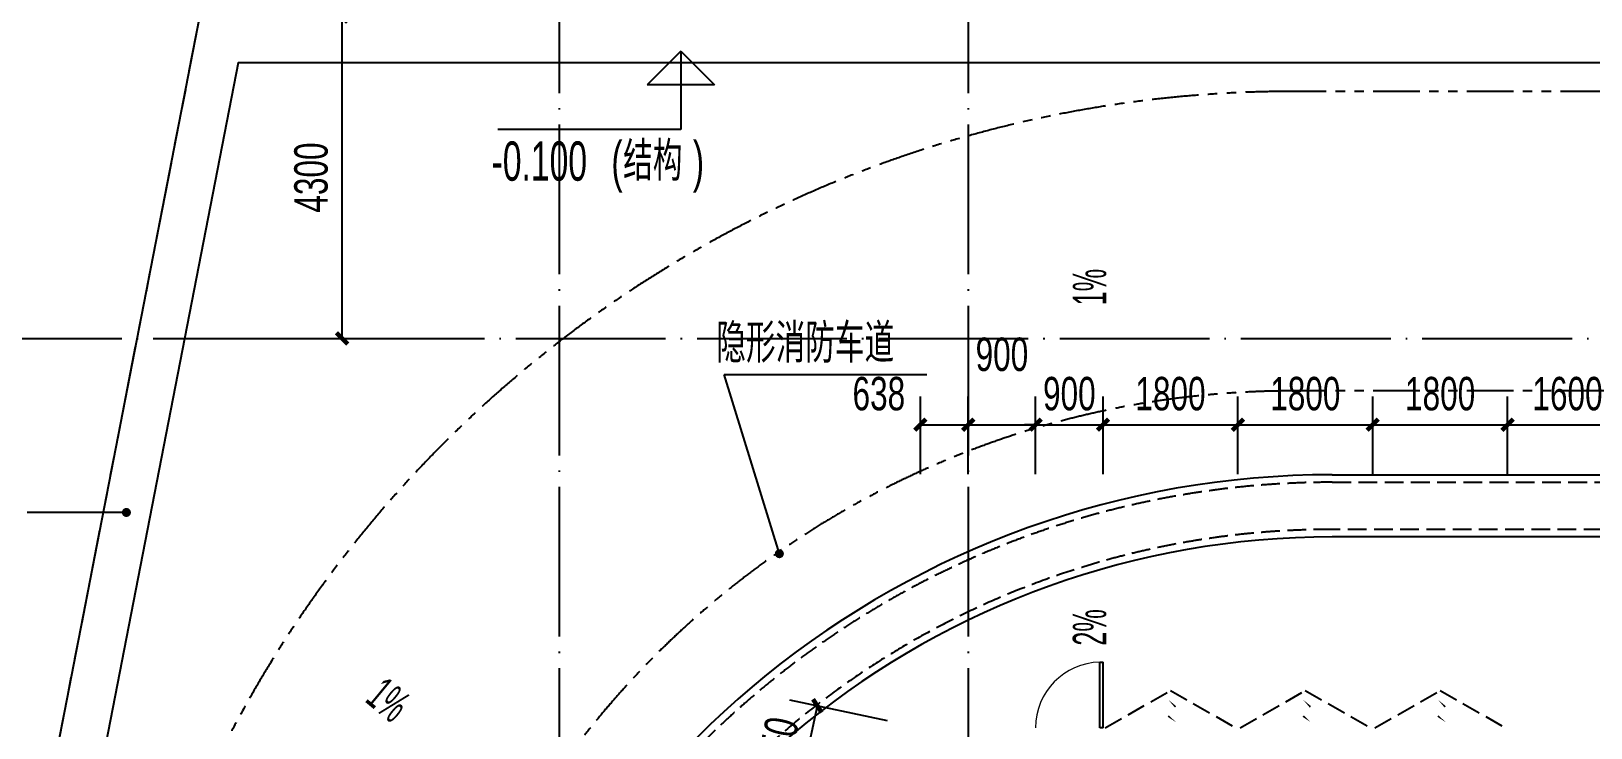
# Model space of a CAD drawing. Extents: x -409435 to 356702, y -107829 to 330904.
# Drawn here: x -7109 to 13711, y 26600 to 35905 of the extents above; entities that cross this region are included whole.
import ezdxf
from ezdxf.xclip import XClip

# ---------------------------------------------------------------- set-up
doc = ezdxf.new("R2010")
doc.units = 0
doc.header["$LTSCALE"] = 1000
doc.header["$MEASUREMENT"] = 0
doc.header["$XCLIPFRAME"] = 0
for name, pattern in [('104-14# 核心筒$0$DOTE', [2.42, 2, -0.2, 0.02, -0.2]), ('14#楼幕墙$0$DASH', [0.35, 0.25, -0.1]), ('X-104 14#平面$0$DASH', [0.35, 0.25, -0.1]), ('X-104 14#平面$0$PHANTOM2', [1.25, 0.625, -0.125, 0.125, -0.125, 0.125, -0.125])]:
    doc.linetypes.add(name, pattern=pattern)
for name, color, linetype in [('01-标注_尺寸', 124, 'Continuous'), ('01-标注_符号', 200, 'Continuous'), ('02-TEXT_标注', 130, 'Continuous'), ('104-14# 核心筒$0$A_AXIS-轴线', 36, '104-14# 核心筒$0$DOTE'), ('14#楼幕墙$0$A-C_玻璃幕墙', 140, 'Continuous'), ('14#楼幕墙$0$A-C_窗', 140, 'Continuous'), ('X-104 14#平面$0$01-标注_标高', 200, 'Continuous'), ('X-104 14#平面$0$01-标注_符号', 200, 'Continuous'), ('X-104 14#平面$0$02-TEXT_标注', 130, 'Continuous'), ('X-104 14#平面$0$A-O_屋面', 201, 'Continuous'), ('X-104 14#平面$0$A-O_散水', 134, 'Continuous'), ('X-104 14#平面$0$A-SUR_吊顶', 40, 'Continuous')]:
    doc.layers.add(name, color=color, linetype=linetype)
doc.styles.add('_TCH_DIM', font='ros.shx', dxfattribs={"width": 0.8, "height": 2, "bigfont": 'jd.shx'})
doc.styles.add('_TCH_DIM_T3', font='ros.shx', dxfattribs={"width": 0.705882, "bigfont": 'jd.shx'})
doc.styles.add('X-104 14#平面$0$_TCH_DIM', font='ros.shx', dxfattribs={"width": 0.8, "bigfont": 'jd.shx'})
doc.dimstyles.new('_TCH_ARCH&&150', dxfattribs={"dimtxt": 446.25, "dimasz": 150, "dimexe": 375, "dimexo": 450, "dimgap": 189.375, "dimtad": 1, "dimdec": 0, "dimzin": 0, "dimdsep": 46, "dimtxsty": '_TCH_DIM_T3', "dimblk": 'ARCHTICK', "dimcen": 0.09, "dimclrt": 7, "dimazin": 2, "dimtfac": 1, "dimtdec": 0, "dimtix": 1, "dimtmove": 2, "dimatfit": 3, "dimfxl": 0, "dimtolj": 1, "dimtzin": 0, "dimarcsym": 0})

# ---------------------------------------------------------------- blocks, each defined once
blk = doc.blocks.new('14#楼幕墙$0$A$C22714246')
at = {"linetype": '14#楼幕墙$0$DASH'}
blk.add_lwpolyline([(1740, 497), (870, 0), (0, 497)], dxfattribs=at)
at = {"layer": '14#楼幕墙$0$A-C_玻璃幕墙', "color": 1}
blk.add_lwpolyline([(899, 122, 0, 25, 0), (802, 217, 0, 0, 0), (900, 340, 25, 0, 0), (796, 422, 0, 0, 0)], format="xyseb", dxfattribs=at)
blk = doc.blocks.new('14#楼幕墙$0$$TCHSYS$DOOR2D')
for p, q in [((0.45, 0.975), (0.5, 0.975)), ((0.45, 0), (0.45, 0.975)), ((0.5, 0), (0.5, 0.975)), ((0.5, 0), (0.45, 0))]:
    blk.add_line(p, q)
at = {"lineweight": 13}
blk.add_arc((0.475, 0), 0.975, 91.4693, 180, dxfattribs=at)
blk = doc.blocks.new('14#楼幕墙')
at = {"layer": '14#楼幕墙$0$A-C_玻璃幕墙', "xscale": 900, "yscale": 900, "zscale": -900}
blk.add_blockref('14#楼幕墙$0$$TCHSYS$DOOR2D', (6750, 26600), dxfattribs=at)
at = {"layer": '14#楼幕墙$0$A-C_窗', "rotation": 180}
for p in [(8970, 27097), (10770, 27097), (12570, 27097)]:
    blk.add_blockref('14#楼幕墙$0$A$C22714246', p, dxfattribs=at)
blk = doc.blocks.new('104-14# 核心筒')
at = {"layer": '104-14# 核心筒$0$A_AXIS-轴线'}
for p, q in [((-62.7, 54018.4), (-62.7, -8545.1)), ((5400, 54018.4), (5400, -8545.1)), ((-24839, 31800), (120259.9, 31800))]:
    blk.add_line(p, q, dxfattribs=at)
blk = doc.blocks.new('X-104 14#平面')
at = {"layer": 'X-104 14#平面$0$01-标注_标高'}
for p, q in [((1565, 35640), (1115, 35190)), ((1565, 35640), (2015, 35190)), ((1565, 35640), (1565, 34590)), ((2015, 35190), (1115, 35190)), ((1565, 34590), (-881.5, 34590))]:
    blk.add_line(p, q, dxfattribs=at)
at = {"layer": 'X-104 14#平面$0$01-标注_符号'}
for p, q in [((2879.1, 28925.8), (2142.4, 31319.9)), ((2142.4, 31319.9), (4847.3, 31319.9)), ((-5837.6, 29476.7), (-7162.3, 29476.7))]:
    blk.add_line(p, q, dxfattribs=at)
at = {"layer": 'X-104 14#平面$0$01-标注_符号', "const_width": 60}
for points in [[(-5807.6, 29476.7, 1), (-5867.6, 29476.7, 1)], [(2887.9, 28897.1, 1), (2870.3, 28954.4, 1)]]:
    blk.add_lwpolyline(points, format="xyb", close=True, dxfattribs=at)
at = {"layer": 'X-104 14#平面$0$A-O_屋面', "linetype": 'X-104 14#平面$0$PHANTOM2', "ltscale": 2}
blk.add_lwpolyline([(116300, 1125.5), (112466, -2800), (-12111.5, -2800), (-10903.8, 3413.1), (-11202.5, 3471.2), (-4857, 36100), (58808.6, 36100), (74837.7, 49550), (86050, 49550), (86050, 51700), (92100, 51702), (92100, 55283.2), (94608.8, 59227.5), (95621.4, 58583.5), (95782.4, 58836.6), (99791.5, 56286.5), (107067.8, 54161.9), (111100, 54161.9), (111100, 52680), (116300, 52680)], close=True, dxfattribs=at)
at = {"layer": 'X-104 14#平面$0$A-O_屋面', "ltscale": 5}
for points in [[(-11202.5, 3471.2), (-4857, 36100), (58808.6, 36100), (77400, 51700), (93285, 51700)], [(93285, 51080), (77625.7, 51080), (59034.3, 35480), (-4345.9, 35480), (-10594, 3352.8)]]:
    blk.add_lwpolyline(points, dxfattribs=at)
at = {"layer": 'X-104 14#平面$0$A-O_散水'}
for p, q in [((10260.4, 29980), (65035.3, 29980)), ((65355.8, 29150), (10260.4, 29150))]:
    blk.add_line(p, q, dxfattribs=at)
at = {"layer": 'X-104 14#平面$0$A-O_散水', "linetype": 'X-104 14#平面$0$DASH'}
for p, q in [((10260.4, 29880), (65073.9, 29880)), ((65317.2, 29250), (10260.4, 29250))]:
    blk.add_line(p, q, dxfattribs=at)
at = {"layer": 'X-104 14#平面$0$A-O_散水'}
for radius in [12000, 11170]:
    blk.add_arc((10260.4, 17980), radius, 90, 168, dxfattribs=at)
at = {"layer": 'X-104 14#平面$0$A-O_散水', "linetype": 'X-104 14#平面$0$DASH'}
for radius in [11900, 11270]:
    blk.add_arc((10260.4, 17980), radius, 90, 168, dxfattribs=at)
at = {"layer": 'X-104 14#平面$0$A-SUR_吊顶', "linetype": 'X-104 14#平面$0$PHANTOM2'}
for p, q in [((57679.8, 35100), (9724.7, 35100)), ((57679.8, 31100), (9724.7, 31100))]:
    blk.add_line(p, q, dxfattribs=at)
for radius in [16000, 12000]:
    blk.add_arc((9724.7, 19100), radius, 90, 168, dxfattribs=at)
ref = blk.add_blockref('104-14# 核心筒', (0, 0))
XClip(ref).set_block_clipping_path([(-38664.3623821461, -25500), (139216.5485069363, 330900)])
blk.add_blockref('14#楼幕墙', (0, 0))
at = {"layer": 'X-104 14#平面$0$02-TEXT_标注', "style": 'X-104 14#平面$0$_TCH_DIM'}
for s, height, width, p in [('-0.100', 525, 0.64, (-962.5, 33907.5)), ('(', 525, 0.64, (636.4, 33907.5)), ('结构', 520.93, 0.8, (793.2, 33907.5)), (')', 525, 0.64, (1724.4, 33907.5)), ('隐形消防车道', 520.93, 0.8, (2036.3, 31477.4))]:
    blk.add_text(s, height=height, dxfattribs=dict(at, width=width)).set_placement(p)
blk = doc.blocks.new('_ArchTick')
at = {"color": 0, "linetype": 'ByBlock', "const_width": 0.4}
blk.add_lwpolyline([(-0.5, -0.5), (0.5, 0.5)], dxfattribs=at)
blk = doc.blocks.new('*D568')
at = {"layer": '01-标注_尺寸', "color": 0, "lineweight": -2, "transparency": 16777216}
for p, q in [((-4407, 36100), (-2584, 36100)), ((-2959, 31800), (-2959, 36100)), ((-4407, 31800), (-2584, 31800))]:
    blk.add_line(p, q, dxfattribs=at)
at = {"layer": 'Defpoints', "color": 0, "transparency": 16777216}
for p in [(-4857, 36100), (-2959, 36100), (-4857, 31800)]:
    blk.add_point(p, dxfattribs=at)
at = {"layer": '01-标注_尺寸', "color": 0, "lineweight": -2, "transparency": 16777216, "xscale": 150, "yscale": 150, "zscale": 150}
for p, rotation in [((-2959, 36100), 90), ((-2959, 31800), 270)]:
    blk.add_blockref('_ArchTick', p, dxfattribs=dict(at, rotation=rotation))
at = {"layer": '01-标注_尺寸', "color": 7, "transparency": 16777216, "insert": (-3371, 33950), "char_height": 446.2, "attachment_point": 5, "rotation": 90, "style": '_TCH_DIM_T3'}
blk.add_mtext('\\A1;4300', dxfattribs=at)
blk = doc.blocks.new('*D609')
at = {"layer": '01-标注_尺寸', "color": 0, "lineweight": -2, "transparency": 16777216}
for p, q in [((12600, 29987), (12600, 31024)), ((14200, 29987), (14200, 31024)), ((12600, 30649), (14200, 30649))]:
    blk.add_line(p, q, dxfattribs=at)
at = {"layer": 'Defpoints', "color": 0, "transparency": 16777216}
for p in [(14200, 30649), (12600, 29537), (14200, 29537)]:
    blk.add_point(p, dxfattribs=at)
at = {"layer": '01-标注_尺寸', "color": 0, "lineweight": -2, "transparency": 16777216, "xscale": 150, "yscale": 150, "zscale": 150, "rotation": 180}
blk.add_blockref('_ArchTick', (12600, 30649), dxfattribs=at)
at = {"layer": '01-标注_尺寸', "color": 0, "lineweight": -2, "transparency": 16777216, "xscale": 150, "yscale": 150, "zscale": 150}
blk.add_blockref('_ArchTick', (14200, 30649), dxfattribs=at)
at = {"layer": '01-标注_尺寸', "color": 7, "transparency": 16777216, "insert": (13400, 31061), "char_height": 446.2, "attachment_point": 5, "style": '_TCH_DIM_T3'}
blk.add_mtext('\\A1;1600', dxfattribs=at)
blk = doc.blocks.new('*D610')
at = {"layer": '01-标注_尺寸', "color": 0, "lineweight": -2, "transparency": 16777216}
for p, q in [((10800, 29987), (10800, 31024)), ((12600, 29987), (12600, 31024)), ((10800, 30649), (12600, 30649))]:
    blk.add_line(p, q, dxfattribs=at)
at = {"layer": 'Defpoints', "color": 0, "transparency": 16777216}
for p in [(12600, 30649), (10800, 29537), (12600, 29537)]:
    blk.add_point(p, dxfattribs=at)
at = {"layer": '01-标注_尺寸', "color": 0, "lineweight": -2, "transparency": 16777216, "xscale": 150, "yscale": 150, "zscale": 150, "rotation": 180}
blk.add_blockref('_ArchTick', (10800, 30649), dxfattribs=at)
at = {"layer": '01-标注_尺寸', "color": 0, "lineweight": -2, "transparency": 16777216, "xscale": 150, "yscale": 150, "zscale": 150}
blk.add_blockref('_ArchTick', (12600, 30649), dxfattribs=at)
at = {"layer": '01-标注_尺寸', "color": 7, "transparency": 16777216, "insert": (11700, 31061), "char_height": 446.2, "attachment_point": 5, "style": '_TCH_DIM_T3'}
blk.add_mtext('\\A1;1800', dxfattribs=at)
blk = doc.blocks.new('*D611')
at = {"layer": '01-标注_尺寸', "color": 0, "lineweight": -2, "transparency": 16777216}
for p, q in [((9000, 29987), (9000, 31024)), ((10800, 29987), (10800, 31024)), ((9000, 30649), (10800, 30649))]:
    blk.add_line(p, q, dxfattribs=at)
at = {"layer": 'Defpoints', "color": 0, "transparency": 16777216}
for p in [(10800, 30649), (9000, 29537), (10800, 29537)]:
    blk.add_point(p, dxfattribs=at)
at = {"layer": '01-标注_尺寸', "color": 0, "lineweight": -2, "transparency": 16777216, "xscale": 150, "yscale": 150, "zscale": 150, "rotation": 180}
blk.add_blockref('_ArchTick', (9000, 30649), dxfattribs=at)
at = {"layer": '01-标注_尺寸', "color": 0, "lineweight": -2, "transparency": 16777216, "xscale": 150, "yscale": 150, "zscale": 150}
blk.add_blockref('_ArchTick', (10800, 30649), dxfattribs=at)
at = {"layer": '01-标注_尺寸', "color": 7, "transparency": 16777216, "insert": (9900, 31061), "char_height": 446.2, "attachment_point": 5, "style": '_TCH_DIM_T3'}
blk.add_mtext('\\A1;1800', dxfattribs=at)
blk = doc.blocks.new('*D612')
at = {"layer": '01-标注_尺寸', "color": 0, "lineweight": -2, "transparency": 16777216}
for p, q in [((7200, 29987), (7200, 31024)), ((9000, 29987), (9000, 31024)), ((7200, 30649), (9000, 30649))]:
    blk.add_line(p, q, dxfattribs=at)
at = {"layer": 'Defpoints', "color": 0, "transparency": 16777216}
for p in [(9000, 30649), (7200, 29537), (9000, 29537)]:
    blk.add_point(p, dxfattribs=at)
at = {"layer": '01-标注_尺寸', "color": 0, "lineweight": -2, "transparency": 16777216, "xscale": 150, "yscale": 150, "zscale": 150, "rotation": 180}
blk.add_blockref('_ArchTick', (7200, 30649), dxfattribs=at)
at = {"layer": '01-标注_尺寸', "color": 0, "lineweight": -2, "transparency": 16777216, "xscale": 150, "yscale": 150, "zscale": 150}
blk.add_blockref('_ArchTick', (9000, 30649), dxfattribs=at)
at = {"layer": '01-标注_尺寸', "color": 7, "transparency": 16777216, "insert": (8100, 31061), "char_height": 446.2, "attachment_point": 5, "style": '_TCH_DIM_T3'}
blk.add_mtext('\\A1;1800', dxfattribs=at)
blk = doc.blocks.new('*D613')
at = {"layer": '01-标注_尺寸', "color": 0, "lineweight": -2, "transparency": 16777216}
for p, q in [((6300, 29987), (6300, 31024)), ((7200, 29987), (7200, 31024)), ((6300, 30649), (6150, 30649)), ((6300, 30649), (7200, 30649)), ((7200, 30649), (7350, 30649))]:
    blk.add_line(p, q, dxfattribs=at)
at = {"layer": 'Defpoints', "color": 0, "transparency": 16777216}
for p in [(7200, 30649), (6300, 29537), (7200, 29537)]:
    blk.add_point(p, dxfattribs=at)
at = {"layer": '01-标注_尺寸', "color": 0, "lineweight": -2, "transparency": 16777216, "xscale": 150, "yscale": 150, "zscale": 150}
blk.add_blockref('_ArchTick', (6300, 30649), dxfattribs=at)
at = {"layer": '01-标注_尺寸', "color": 0, "lineweight": -2, "transparency": 16777216, "xscale": 150, "yscale": 150, "zscale": 150, "rotation": 180}
blk.add_blockref('_ArchTick', (7200, 30649), dxfattribs=at)
at = {"layer": '01-标注_尺寸', "color": 7, "transparency": 16777216, "insert": (6750, 31061), "char_height": 446.2, "attachment_point": 5, "style": '_TCH_DIM_T3'}
blk.add_mtext('\\A1;900', dxfattribs=at)
blk = doc.blocks.new('*D614')
at = {"layer": '01-标注_尺寸', "color": 0, "lineweight": -2, "transparency": 16777216}
for p, q in [((5400, 29987), (5400, 31024)), ((6300, 29987), (6300, 31024)), ((5400, 30649), (6300, 30649))]:
    blk.add_line(p, q, dxfattribs=at)
at = {"layer": 'Defpoints', "color": 0, "transparency": 16777216}
for p in [(6300, 30649), (5400, 29537), (6300, 29537)]:
    blk.add_point(p, dxfattribs=at)
at = {"layer": '01-标注_尺寸', "color": 0, "lineweight": -2, "transparency": 16777216, "xscale": 150, "yscale": 150, "zscale": 150, "rotation": 180}
blk.add_blockref('_ArchTick', (5400, 30649), dxfattribs=at)
at = {"layer": '01-标注_尺寸', "color": 0, "lineweight": -2, "transparency": 16777216, "xscale": 150, "yscale": 150, "zscale": 150}
blk.add_blockref('_ArchTick', (6300, 30649), dxfattribs=at)
at = {"layer": '01-标注_尺寸', "color": 7, "transparency": 16777216, "insert": (5850, 31586), "char_height": 446.2, "attachment_point": 5, "style": '_TCH_DIM_T3'}
blk.add_mtext('\\A1;900', dxfattribs=at)
blk = doc.blocks.new('*D615')
at = {"layer": '01-标注_尺寸', "color": 0, "lineweight": -2, "transparency": 16777216}
for p, q in [((4762, 29987), (4762, 31024)), ((5400, 29987), (5400, 31024)), ((4762, 30649), (5400, 30649))]:
    blk.add_line(p, q, dxfattribs=at)
at = {"layer": 'Defpoints', "color": 0, "transparency": 16777216}
for p in [(5400, 30649), (4762, 29537), (5400, 29537)]:
    blk.add_point(p, dxfattribs=at)
at = {"layer": '01-标注_尺寸', "color": 0, "lineweight": -2, "transparency": 16777216, "xscale": 150, "yscale": 150, "zscale": 150, "rotation": 180}
blk.add_blockref('_ArchTick', (4762, 30649), dxfattribs=at)
at = {"layer": '01-标注_尺寸', "color": 0, "lineweight": -2, "transparency": 16777216, "xscale": 150, "yscale": 150, "zscale": 150}
blk.add_blockref('_ArchTick', (5400, 30649), dxfattribs=at)
at = {"layer": '01-标注_尺寸', "color": 7, "transparency": 16777216, "insert": (4207, 31061), "char_height": 446.2, "attachment_point": 5, "style": '_TCH_DIM_T3'}
blk.add_mtext('\\A1;638', dxfattribs=at)
blk = doc.blocks.new('*D1855')
at = {"layer": '01-标注_尺寸', "color": 0, "lineweight": -2, "transparency": 16777216}
for p, q in [((4322, 26694), (3019, 26971)), ((3085, 25474), (3386, 26893)), ((4021, 25275), (2718, 25552))]:
    blk.add_line(p, q, dxfattribs=at)
at = {"layer": 'Defpoints', "color": 0, "transparency": 16777216}
for p in [(3386, 26893), (4762, 26600), (4461, 25182)]:
    blk.add_point(p, dxfattribs=at)
at = {"layer": '01-标注_尺寸', "color": 0, "lineweight": -2, "transparency": 16777216, "xscale": 150, "yscale": 150, "zscale": 150}
for p, rotation in [((3386, 26893), 77.99999999999997), ((3085, 25474), 258)]:
    blk.add_blockref('_ArchTick', p, dxfattribs=dict(at, rotation=rotation))
at = {"layer": '01-标注_尺寸', "color": 7, "transparency": 16777216, "insert": (2832, 26269), "char_height": 446.2, "attachment_point": 5, "rotation": 78, "style": '_TCH_DIM_T3'}
blk.add_mtext('\\A1;1450', dxfattribs=at)

msp = doc.modelspace()

# ---------------------------------------------------------------- linework, layer by layer
at = {"layer": '01-标注_符号'}
for points in [[(7400, 32981, 0, 0, 0), (7400, 32250, 120, 0, 0), (7400, 31800, 0, 0, 0)], [(7400, 27267, 0, 0, 0), (7400, 27998, 120, 0, 0), (7400, 28448, 0, 0, 0)], [(-3120.8, 27130.1, 0, 0, 0), (-2536.8, 26646.7, 120, 0, 0), (-2190.2, 26359.7, 0, 0, 0)]]:
    msp.add_lwpolyline(points, format="xyseb", dxfattribs=at)

# ---------------------------------------------------------------- block references
msp.add_blockref('X-104 14#平面', (0, 0))

# ---------------------------------------------------------------- texts
at = {"layer": '02-TEXT_标注', "style": '_TCH_DIM', "width": 0.564706}
for s, rotation, p in [('1%%%', 90, (7242.5, 32243.5)), ('2%%%', 90, (7242.5, 27697.9)), ('1%%%', 320.3791, (-2668.3, 26960))]:
    msp.add_text(s, height=446.25, rotation=rotation, dxfattribs=at).set_placement(p)

# ---------------------------------------------------------------- dimensions: what is measured, and where the dimension line sits
at = {"layer": '01-标注_尺寸'}
for p1, p2, distance, picture, middle in [((-4857, 31800), (-4857, 36100), -1898.3, '*D568', (-3371.2, 33950)), ((6300, 29536.6), (7200, 29536.6), 1112.1, '*D613', (6750, 31061.2)), ((7200, 29536.6), (9000, 29536.6), 1112.1, '*D612', (8100, 31061.2)), ((9000, 29536.6), (10800, 29536.6), 1112.1, '*D611', (9900, 31061.2)), ((10800, 29536.6), (12600, 29536.6), 1112.1, '*D610', (11700, 31061.2)), ((12600, 29536.6), (14200, 29536.6), 1112.1, '*D609', (13400, 31061.2)), ((4461, 25181.8), (4762.5, 26600), 1407.2, '*D1855', (2831.9, 26269.2))]:
    dim = msp.add_aligned_dim(p1=p1, p2=p2, distance=distance, dimstyle='_TCH_ARCH&&150', dxfattribs=at)
    dim.commit()
    dim.dimension.update_dxf_attribs({"geometry": picture, "text_midpoint": middle})
for base, p1, p2, picture, middle in [((6300, 30648.7), (5400, 29536.6), (6300, 29536.6), '*D614', (5850, 31586.2)), ((5400, 30648.7393), (4762.4773, 29536.636), (5400, 29536.636), '*D615', (4207.4773, 31061.2393))]:
    dim = msp.add_linear_dim(base=base, p1=p1, p2=p2, angle=0, dimstyle='_TCH_ARCH&&150', dxfattribs=at)
    dim.commit()
    dim.dimension.update_dxf_attribs({"geometry": picture, "text_midpoint": middle, "dimtype": 161})

doc.saveas('drawing.dxf')
